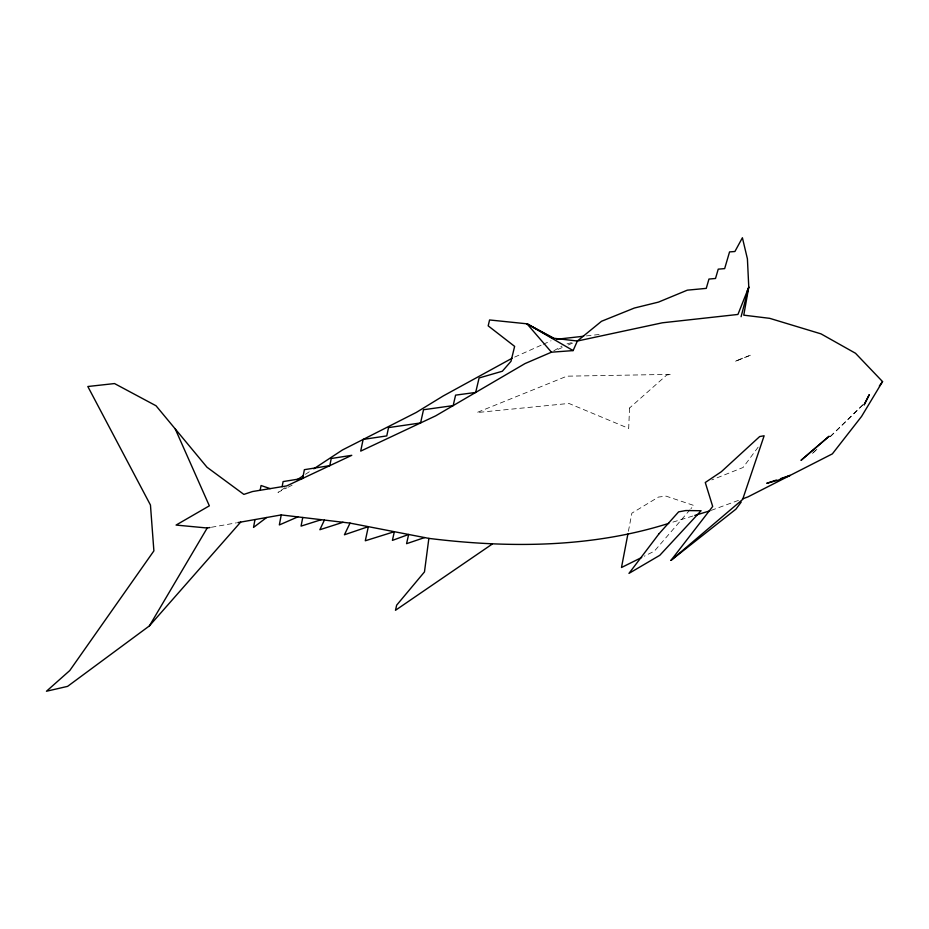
<?xml version="1.0" encoding="UTF-8"?>
<svg xmlns="http://www.w3.org/2000/svg" width="929" height="929" viewBox="0 0 929 929"><rect width="100%" height="100%" fill="white"/><g stroke="black" fill="none" stroke-linecap="round" stroke-linejoin="round"><path stroke-width="0.7" stroke-dasharray="4.64 3.48" d="M628.41 531.283L631.871 513.156L658.44 497.073L666.023 496.121L693.742 505.434L690.921 508.697M758.169 447.128L743.095 467.484L711.8 479.91M689.992 509.789L654.33 551.176L644.227 556.204M862.89 404.905L830.352 436.584M862.832 404.87L830.282 436.549M815.836 450.205L811.714 454.118L816.893 449.241M285.145 487.655L277.98 492.37L286.98 487.783M305.432 474.313L311.401 470.388M553.8 350.814L562.045 345.994M288.269 487.133L292.124 485.17M514.654 357.096L541.955 344.856M543.244 344.276L551.048 340.78M557.923 349.397L563.113 347.167M568.293 344.938L573.472 342.708M711.219 510.358L739.728 499.918M672.898 522.098L693.429 515.85M566.992 343.904L572.183 342.464M211.394 527.266L236.489 522.83M586.42 335.915L602.097 334.15M629.548 408.017L628.689 428.397L568.896 403.441L476.844 412.569L566.911 376.175L671.284 374.364L666.813 374.979L629.548 408.017M739.809 359.337L734.63 361.648L751.155 354.936L739.809 359.337"/><path stroke-width="1.39" d="M237.882 522.586L281.243 514.921L350.036 523.108L428.861 538.39L424.472 571.916L396.66 605.162L395.487 610.283L492.149 544.139M741.098 316.708L748.774 287.177L737.94 314.455L662.377 322.793L577.362 341.024L553.986 338.272L526.987 323.815L489.571 319.959L488.189 325.858L514.631 346.378L510.996 361.3L502.334 371.24L479.097 377.964L475.671 392.444L455.582 395.139L453.166 405.613L423.519 409.735L420.57 422.95L388.543 427.595L386.766 435.91L363.123 439.417L360.696 451.122L435.689 415.844L525.013 363.576L551.454 352.196L573.123 350.593L577.362 341.024L601.504 321.283L634.368 308.033L658.464 302.111L687.321 290.162L706.261 288.373L708.955 279.06L715.516 278.479L718.233 269.155L724.655 268.62L729.555 251.91L734.909 251.504L742.399 237.754L747.415 258.843L748.774 287.177L743.757 315.163L769.688 318.333L820.992 333.859L855.504 353.264L882.55 381.598L861.566 416.447L832.361 453.875L747.868 496.934L742.445 498.919M254.976 519.566L253.536 527.417L266.623 517.511M260.178 490.268L261.049 485.519L270.188 488.631M282.137 486.657L283.101 481.582L302.68 478.412L304.375 469.679L329.807 465.65L331.235 458.508L351.777 455.315L286.747 485.902L252.514 491.534L243.862 494.402L206.993 467.229L156.037 405.776L114.522 383.561L87.825 386.51L150.452 505.039L153.889 550.885L69.756 670.564L46.45 691.246L67.596 686.368L149.383 625.914L240.669 522.098M281.243 514.921L279.339 524.943L297.814 516.896M627.888 534.07L621.489 567.514L641.707 557.458M302.749 517.476L301.066 526.116L321.283 519.683M747.218 291.114L748.774 287.177M324.418 520.054L319.878 529.716L343.045 522.272M350.036 523.108L344.427 534.779L368.337 526.65L365.294 540.783L394.337 531.69L392.41 540.388L408.655 534.465L406.565 543.686L424.634 537.566M149.383 625.914L207.202 528.009L209.989 527.521M879.357 386.011L882.55 381.598M741.203 502.066L735.954 509.138L670.993 560.373L712.694 506.444L705.274 482.499L721.287 471.758L759.678 436.56L764.137 435.759L742.631 499.454L670.993 560.373M297.083 479.805L303.051 475.88M313.793 468.808L342.441 449.973L416.285 412.441L443.249 395.94L512.053 358.257M776.365 480.061L766.762 483.301L778.734 480.003L790.08 475.416L780.476 478.667M668.799 523.352C591.599 547.843 508.639 548.273 428.861 538.39M694.799 515.432L709.861 510.857M556.494 339.294L583.575 336.24M207.202 528.009L176.08 525.071L209.35 505.829L175.233 428.919M551.454 352.196L526.987 323.815L553.185 338.377M526.987 323.815L573.123 350.593M869.23 394.755L864.167 404.765L869.23 394.755M659.125 533.652L628.968 573.39L659.776 555.321L701.081 510.741L685.823 510.544L678.623 511.856L659.125 533.652M829.005 436.34L801.17 460.203L829.005 436.34"/></g></svg>
